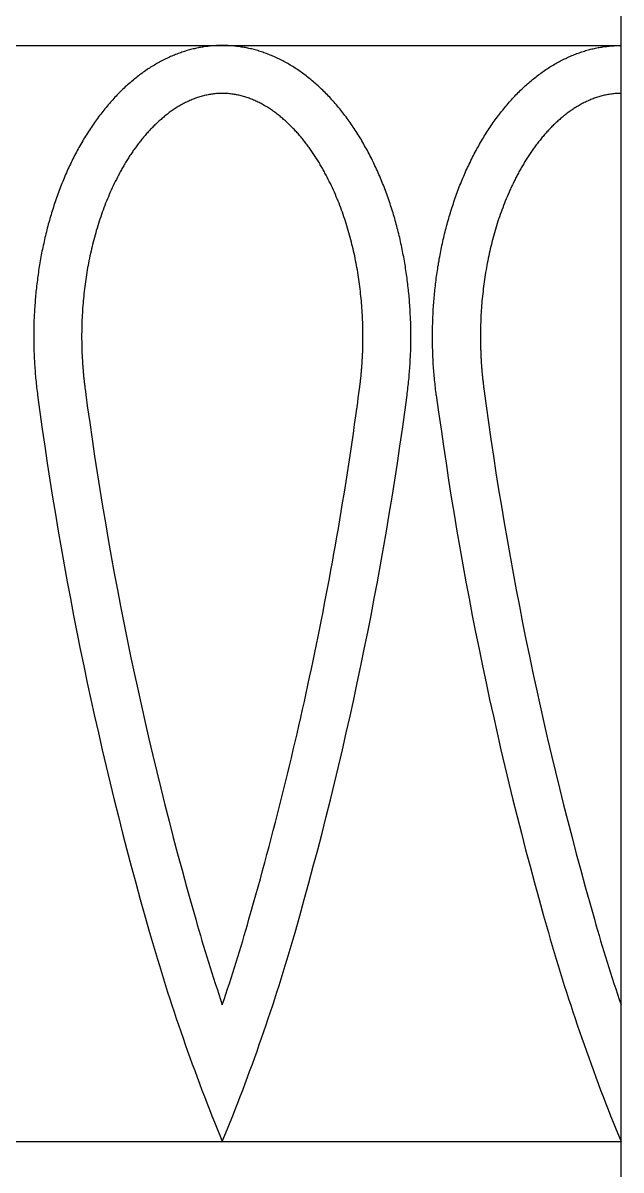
# Model space of a CAD drawing. Extents: x -111 to 2985, y -118 to 122.
# Drawn here: x 80.14 to 86.55, y 17.02 to 29.32 of the extents above; entities that cross this region are included whole.
import ezdxf

# ---------------------------------------------------------------- set-up
doc = ezdxf.new("R2010")
doc.units = 0
doc.layers.add('LAYER_03', color=5, linetype='CONTINUOUS')

msp = doc.modelspace()

# ---------------------------------------------------------------- linework, layer by layer
at = {"layer": 'LAYER_03'}
for points in [[(35.21, 4.476), (86.554, 4.476), (86.554, 41.2)], [(35.21, 29.081), (86.554, 29.081)], [(84.572, 25.331), (84.57, 25.352), (84.567, 25.372), (84.564, 25.393), (84.562, 25.414), (84.56, 25.434), (84.558, 25.455), (84.555, 25.475), (84.553, 25.496), (84.551, 25.516), (84.55, 25.537), (84.548, 25.557), (84.546, 25.578), (84.545, 25.598), (84.543, 25.618), (84.542, 25.639), (84.54, 25.659), (84.539, 25.679), (84.538, 25.7), (84.537, 25.72), (84.536, 25.74), (84.535, 25.76), (84.534, 25.78), (84.534, 25.8), (84.533, 25.82), (84.532, 25.84), (84.532, 25.86), (84.532, 25.88), (84.531, 25.9), (84.531, 25.919), (84.531, 25.939), (84.531, 25.959), (84.531, 25.978), (84.531, 25.998), (84.531, 26.018), (84.532, 26.038), (84.532, 26.057), (84.532, 26.077), (84.533, 26.097), (84.533, 26.117), (84.534, 26.137), (84.535, 26.157), (84.536, 26.177), (84.537, 26.198), (84.538, 26.218), (84.539, 26.238), (84.54, 26.258), (84.541, 26.278), (84.543, 26.299), (84.544, 26.319), (84.546, 26.34), (84.548, 26.36), (84.549, 26.38), (84.551, 26.401), (84.553, 26.421), (84.555, 26.442), (84.557, 26.462), (84.56, 26.483), (84.562, 26.504), (84.564, 26.524), (84.567, 26.545), (84.569, 26.565), (84.572, 26.586), (84.575, 26.607), (84.578, 26.627), (84.581, 26.648), (84.584, 26.669), (84.587, 26.69), (84.59, 26.71), (84.594, 26.731), (84.597, 26.752), (84.601, 26.772), (84.604, 26.793), (84.608, 26.814), (84.612, 26.835), (84.616, 26.855), (84.62, 26.876), (84.624, 26.897), (84.628, 26.917), (84.633, 26.938), (84.637, 26.959), (84.642, 26.979), (84.647, 27), (84.651, 27.021), (84.656, 27.041), (84.661, 27.062), (84.666, 27.082), (84.671, 27.103), (84.677, 27.123), (84.682, 27.144), (84.688, 27.164), (84.693, 27.185), (84.699, 27.205), (84.705, 27.225), (84.711, 27.246), (84.717, 27.266), (84.723, 27.286), (84.729, 27.306), (84.735, 27.326), (84.742, 27.346), (84.748, 27.366), (84.755, 27.386), (84.761, 27.406), (84.768, 27.426), (84.775, 27.446), (84.782, 27.466), (84.789, 27.486), (84.796, 27.505), (84.804, 27.525), (84.811, 27.544), (84.819, 27.564), (84.826, 27.583), (84.834, 27.602), (84.842, 27.622), (84.849, 27.641), (84.857, 27.66), (84.866, 27.679), (84.874, 27.698), (84.882, 27.717), (84.89, 27.736), (84.899, 27.754), (84.907, 27.773), (84.916, 27.792), (84.925, 27.81), (84.934, 27.828), (84.942, 27.847), (84.952, 27.865), (84.961, 27.883), (84.97, 27.901), (84.979, 27.919), (84.988, 27.937), (84.998, 27.954), (85.007, 27.972), (85.017, 27.989), (85.027, 28.007), (85.037, 28.024), (85.047, 28.041), (85.056, 28.058), (85.067, 28.075), (85.077, 28.092), (85.087, 28.109), (85.097, 28.125), (85.108, 28.142), (85.118, 28.158), (85.129, 28.175), (85.139, 28.191), (85.15, 28.207), (85.161, 28.223), (85.172, 28.238), (85.182, 28.254), (85.193, 28.27), (85.204, 28.285), (85.216, 28.3), (85.227, 28.315), (85.238, 28.33), (85.249, 28.345), (85.261, 28.36), (85.272, 28.375), (85.284, 28.389), (85.295, 28.403), (85.307, 28.418), (85.319, 28.432), (85.331, 28.446), (85.342, 28.459), (85.354, 28.473), (85.366, 28.486), (85.378, 28.5), (85.39, 28.513), (85.403, 28.526), (85.415, 28.539), (85.427, 28.552), (85.439, 28.564), (85.452, 28.577), (85.464, 28.589), (85.476, 28.601), (85.489, 28.613), (85.501, 28.625), (85.514, 28.637), (85.527, 28.648), (85.539, 28.66), (85.552, 28.671), (85.565, 28.682), (85.577, 28.693), (85.59, 28.704), (85.603, 28.715), (85.616, 28.725), (85.629, 28.736), (85.642, 28.746), (85.655, 28.756), (85.668, 28.766), (85.681, 28.775), (85.694, 28.785), (85.707, 28.794), (85.72, 28.804), (85.733, 28.813), (85.747, 28.822), (85.76, 28.83), (85.773, 28.839), (85.786, 28.847), (85.799, 28.856), (85.813, 28.864), (85.826, 28.872), (85.839, 28.88), (85.853, 28.887), (85.866, 28.895), (85.879, 28.902), (85.893, 28.91), (85.906, 28.917), (85.92, 28.924), (85.933, 28.93), (85.946, 28.937), (85.96, 28.943), (85.973, 28.95), (85.987, 28.956), (86, 28.962), (86.013, 28.968), (86.027, 28.973), (86.04, 28.979), (86.054, 28.984), (86.067, 28.989), (86.081, 28.994), (86.094, 28.999), (86.107, 29.004), (86.121, 29.009), (86.134, 29.013), (86.148, 29.017), (86.161, 29.022), (86.174, 29.026), (86.188, 29.03), (86.201, 29.033), (86.215, 29.037), (86.228, 29.04), (86.241, 29.044), (86.255, 29.047), (86.268, 29.05), (86.281, 29.053), (86.294, 29.055), (86.308, 29.058), (86.321, 29.06), (86.334, 29.063), (86.347, 29.065), (86.36, 29.067), (86.373, 29.069), (86.387, 29.07), (86.4, 29.072), (86.413, 29.074), (86.426, 29.075), (86.439, 29.076), (86.452, 29.077), (86.465, 29.078), (86.478, 29.079), (86.49, 29.08), (86.503, 29.08), (86.516, 29.081), (86.529, 29.081), (86.542, 29.081), (86.554, 29.081)], [(86.554, 28.567), (86.542, 28.567), (86.529, 28.567), (86.516, 28.566), (86.503, 28.565), (86.49, 28.565), (86.478, 28.563), (86.465, 28.562), (86.452, 28.561), (86.44, 28.559), (86.427, 28.557), (86.414, 28.555), (86.402, 28.553), (86.389, 28.55), (86.377, 28.548), (86.364, 28.545), (86.352, 28.542), (86.339, 28.538), (86.327, 28.535), (86.315, 28.531), (86.302, 28.527), (86.29, 28.524), (86.278, 28.519), (86.266, 28.515), (86.254, 28.511), (86.242, 28.506), (86.23, 28.501), (86.218, 28.496), (86.207, 28.491), (86.195, 28.486), (86.183, 28.481), (86.172, 28.475), (86.16, 28.469), (86.149, 28.463), (86.138, 28.458), (86.126, 28.451), (86.115, 28.445), (86.104, 28.439), (86.093, 28.432), (86.082, 28.426), (86.071, 28.419), (86.06, 28.412), (86.049, 28.405), (86.039, 28.398), (86.028, 28.391), (86.017, 28.384), (86.007, 28.377), (85.996, 28.369), (85.986, 28.362), (85.976, 28.354), (85.966, 28.346), (85.956, 28.338), (85.946, 28.33), (85.936, 28.322), (85.926, 28.314), (85.916, 28.306), (85.906, 28.298), (85.896, 28.289), (85.887, 28.281), (85.877, 28.272), (85.868, 28.264), (85.858, 28.255), (85.849, 28.246), (85.84, 28.238), (85.831, 28.229), (85.821, 28.22), (85.812, 28.211), (85.803, 28.201), (85.794, 28.192), (85.786, 28.183), (85.777, 28.174), (85.768, 28.164), (85.759, 28.155), (85.751, 28.145), (85.742, 28.136), (85.734, 28.126), (85.726, 28.116), (85.717, 28.106), (85.709, 28.097), (85.701, 28.087), (85.693, 28.077), (85.685, 28.067), (85.677, 28.057), (85.669, 28.047), (85.661, 28.037), (85.653, 28.027), (85.645, 28.016), (85.638, 28.006), (85.63, 27.996), (85.622, 27.985), (85.615, 27.975), (85.607, 27.965), (85.6, 27.954), (85.593, 27.944), (85.586, 27.933), (85.578, 27.923), (85.571, 27.912), (85.564, 27.901), (85.557, 27.891), (85.55, 27.88), (85.543, 27.869), (85.536, 27.858), (85.53, 27.847), (85.523, 27.836), (85.516, 27.825), (85.51, 27.814), (85.503, 27.803), (85.497, 27.792), (85.49, 27.781), (85.484, 27.77), (85.478, 27.759), (85.471, 27.748), (85.465, 27.737), (85.459, 27.725), (85.453, 27.714), (85.447, 27.703), (85.441, 27.692), (85.435, 27.68), (85.429, 27.669), (85.423, 27.657), (85.417, 27.646), (85.412, 27.635), (85.406, 27.623), (85.4, 27.612), (85.395, 27.6), (85.389, 27.588), (85.384, 27.577), (85.378, 27.565), (85.373, 27.554), (85.368, 27.542), (85.362, 27.53), (85.352, 27.507), (85.342, 27.483), (85.332, 27.46), (85.322, 27.436), (85.312, 27.412), (85.303, 27.389), (85.293, 27.365), (85.284, 27.341), (85.275, 27.317), (85.267, 27.293), (85.258, 27.269), (85.25, 27.244), (85.241, 27.22), (85.233, 27.196), (85.226, 27.171), (85.218, 27.147), (85.21, 27.122), (85.203, 27.098), (85.196, 27.073), (85.189, 27.049), (85.182, 27.024), (85.176, 26.999), (85.169, 26.974), (85.163, 26.949), (85.157, 26.925), (85.151, 26.9), (85.145, 26.875), (85.14, 26.85), (85.134, 26.825), (85.129, 26.8), (85.124, 26.774), (85.119, 26.749), (85.115, 26.724), (85.11, 26.699), (85.106, 26.674), (85.101, 26.648), (85.097, 26.623), (85.093, 26.598), (85.09, 26.572), (85.086, 26.547), (85.082, 26.522), (85.079, 26.496), (85.076, 26.471), (85.073, 26.445), (85.07, 26.42), (85.067, 26.394), (85.065, 26.369), (85.062, 26.343), (85.06, 26.318), (85.058, 26.292), (85.056, 26.267), (85.054, 26.241), (85.053, 26.216), (85.051, 26.19), (85.05, 26.165), (85.049, 26.139), (85.048, 26.113), (85.047, 26.088), (85.046, 26.062), (85.046, 26.037), (85.045, 26.011), (85.045, 25.985), (85.045, 25.96)], [(85.045, 25.96), (85.045, 25.951), (85.045, 25.943), (85.045, 25.934), (85.045, 25.925), (85.045, 25.917), (85.045, 25.908), (85.045, 25.899), (85.046, 25.891), (85.046, 25.882), (85.046, 25.873), (85.046, 25.865), (85.046, 25.856), (85.047, 25.847), (85.047, 25.838), (85.047, 25.829), (85.047, 25.821), (85.048, 25.812), (85.048, 25.803), (85.048, 25.794), (85.049, 25.785), (85.049, 25.776), (85.049, 25.767), (85.05, 25.758), (85.05, 25.749), (85.051, 25.74), (85.051, 25.731), (85.052, 25.723), (85.052, 25.714), (85.053, 25.705), (85.053, 25.696), (85.054, 25.687), (85.054, 25.678), (85.055, 25.669), (85.056, 25.66), (85.056, 25.651), (85.057, 25.642), (85.058, 25.633), (85.058, 25.624), (85.059, 25.615), (85.06, 25.606), (85.06, 25.598), (85.061, 25.589), (85.062, 25.58), (85.063, 25.571), (85.064, 25.562), (85.064, 25.553), (85.065, 25.545), (85.066, 25.536), (85.067, 25.527), (85.068, 25.518), (85.069, 25.51), (85.07, 25.501), (85.071, 25.492), (85.072, 25.484), (85.073, 25.475), (85.074, 25.467), (85.075, 25.458), (85.076, 25.45), (85.077, 25.441), (85.078, 25.433), (85.079, 25.424), (85.08, 25.416), (85.081, 25.407), (85.082, 25.399)], [(52.325, 17.329), (60.882, 17.329), (84.732, 17.329)], [(77.997, 17.329), (86.554, 17.329)]]:
    msp.add_lwpolyline(points, dxfattribs=at)
for points in [[(82.276, 17.329, 0.028059), (83.056, 19.571, 0.036624), (84.258, 25.331), (84.261, 25.352), (84.263, 25.372), (84.266, 25.393), (84.268, 25.414), (84.27, 25.434), (84.273, 25.455), (84.275, 25.475), (84.277, 25.496), (84.279, 25.516), (84.281, 25.537), (84.282, 25.557), (84.284, 25.578), (84.286, 25.598), (84.287, 25.618), (84.289, 25.639), (84.29, 25.659), (84.291, 25.679), (84.292, 25.7), (84.293, 25.72), (84.294, 25.74), (84.295, 25.76), (84.296, 25.78), (84.297, 25.8), (84.297, 25.82), (84.298, 25.84), (84.298, 25.86), (84.299, 25.88), (84.299, 25.9), (84.299, 25.919), (84.299, 25.939), (84.299, 25.959), (84.299, 25.978), (84.299, 25.998), (84.299, 26.018), (84.299, 26.038), (84.298, 26.057), (84.298, 26.077), (84.297, 26.097), (84.297, 26.117), (84.296, 26.137), (84.295, 26.157), (84.294, 26.177), (84.293, 26.198), (84.292, 26.218), (84.291, 26.238), (84.29, 26.258), (84.289, 26.278), (84.287, 26.299), (84.286, 26.319), (84.284, 26.34), (84.283, 26.36), (84.281, 26.38), (84.279, 26.401), (84.277, 26.421), (84.275, 26.442), (84.273, 26.462), (84.271, 26.483), (84.268, 26.504), (84.266, 26.524), (84.263, 26.545), (84.261, 26.565), (84.258, 26.586), (84.255, 26.607), (84.252, 26.627), (84.25, 26.648), (84.246, 26.669), (84.243, 26.69), (84.24, 26.71), (84.237, 26.731), (84.233, 26.752), (84.23, 26.772), (84.226, 26.793), (84.222, 26.814), (84.218, 26.835), (84.214, 26.855), (84.21, 26.876), (84.206, 26.897), (84.202, 26.917), (84.197, 26.938), (84.193, 26.959), (84.188, 26.979), (84.184, 27), (84.179, 27.021), (84.174, 27.041), (84.169, 27.062), (84.164, 27.082), (84.159, 27.103), (84.153, 27.123), (84.148, 27.144), (84.143, 27.164), (84.137, 27.185), (84.131, 27.205), (84.126, 27.225), (84.12, 27.246), (84.114, 27.266), (84.108, 27.286), (84.101, 27.306), (84.095, 27.326), (84.089, 27.346), (84.082, 27.366), (84.076, 27.386), (84.069, 27.406), (84.062, 27.426), (84.055, 27.446), (84.048, 27.466), (84.041, 27.486), (84.034, 27.505), (84.027, 27.525), (84.019, 27.544), (84.012, 27.564), (84.004, 27.583), (83.996, 27.602), (83.989, 27.622), (83.981, 27.641), (83.973, 27.66), (83.965, 27.679), (83.957, 27.698), (83.948, 27.717), (83.94, 27.736), (83.931, 27.754), (83.923, 27.773), (83.914, 27.792), (83.905, 27.81), (83.897, 27.828), (83.888, 27.847), (83.879, 27.865), (83.87, 27.883), (83.86, 27.901), (83.851, 27.919), (83.842, 27.937), (83.832, 27.954), (83.823, 27.972), (83.813, 27.989), (83.803, 28.007), (83.794, 28.024), (83.784, 28.041), (83.774, 28.058), (83.764, 28.075), (83.754, 28.092), (83.743, 28.109), (83.733, 28.125), (83.723, 28.142), (83.712, 28.158), (83.702, 28.175), (83.691, 28.191), (83.68, 28.207), (83.67, 28.223), (83.659, 28.238), (83.648, 28.254), (83.637, 28.27), (83.626, 28.285), (83.615, 28.3), (83.603, 28.315), (83.592, 28.33), (83.581, 28.345), (83.569, 28.36), (83.558, 28.375), (83.546, 28.389), (83.535, 28.403), (83.523, 28.418), (83.511, 28.432), (83.5, 28.446), (83.488, 28.459), (83.476, 28.473), (83.464, 28.486), (83.452, 28.5), (83.44, 28.513), (83.428, 28.526), (83.416, 28.539), (83.403, 28.552), (83.391, 28.564), (83.379, 28.577), (83.366, 28.589), (83.354, 28.601), (83.341, 28.613), (83.329, 28.625), (83.316, 28.637), (83.304, 28.648), (83.291, 28.66), (83.278, 28.671), (83.266, 28.682), (83.253, 28.693), (83.24, 28.704), (83.227, 28.715), (83.214, 28.725), (83.201, 28.736), (83.188, 28.746), (83.175, 28.756), (83.162, 28.766), (83.149, 28.775), (83.136, 28.785), (83.123, 28.794), (83.11, 28.804), (83.097, 28.813), (83.084, 28.822), (83.07, 28.83), (83.057, 28.839), (83.044, 28.847), (83.031, 28.856), (83.017, 28.864), (83.004, 28.872), (82.991, 28.88), (82.978, 28.887), (82.964, 28.895), (82.951, 28.902), (82.937, 28.91), (82.924, 28.917), (82.911, 28.924), (82.897, 28.93), (82.884, 28.937), (82.87, 28.943), (82.857, 28.95), (82.844, 28.956), (82.83, 28.962), (82.817, 28.968), (82.803, 28.973), (82.79, 28.979), (82.776, 28.984), (82.763, 28.989), (82.75, 28.994), (82.736, 28.999), (82.723, 29.004), (82.709, 29.009), (82.696, 29.013), (82.683, 29.017), (82.669, 29.022), (82.656, 29.026), (82.642, 29.03), (82.629, 29.033), (82.616, 29.037), (82.602, 29.04), (82.589, 29.044), (82.576, 29.047), (82.562, 29.05), (82.549, 29.053), (82.536, 29.055), (82.523, 29.058), (82.509, 29.06), (82.496, 29.063), (82.483, 29.065), (82.47, 29.067), (82.457, 29.069), (82.444, 29.07), (82.431, 29.072), (82.418, 29.074), (82.405, 29.075), (82.392, 29.076), (82.379, 29.077), (82.366, 29.078), (82.353, 29.079), (82.34, 29.08), (82.327, 29.08), (82.314, 29.081), (82.301, 29.081), (82.288, 29.081), (82.276, 29.081), (82.263, 29.081), (82.25, 29.081), (82.237, 29.081), (82.225, 29.08), (82.212, 29.08), (82.199, 29.079), (82.186, 29.078), (82.173, 29.077), (82.16, 29.076), (82.147, 29.075), (82.134, 29.074), (82.121, 29.072), (82.108, 29.07), (82.095, 29.069), (82.082, 29.067), (82.068, 29.065), (82.055, 29.063), (82.042, 29.06), (82.029, 29.058), (82.016, 29.055), (82.002, 29.053), (81.989, 29.05), (81.976, 29.047), (81.962, 29.044), (81.949, 29.04), (81.936, 29.037), (81.922, 29.033), (81.909, 29.03), (81.896, 29.026), (81.882, 29.022), (81.869, 29.017), (81.856, 29.013), (81.842, 29.009), (81.829, 29.004), (81.815, 28.999), (81.802, 28.994), (81.788, 28.989), (81.775, 28.984), (81.762, 28.979), (81.748, 28.973), (81.735, 28.968), (81.721, 28.962), (81.708, 28.956), (81.694, 28.95), (81.681, 28.943), (81.668, 28.937), (81.654, 28.93), (81.641, 28.924), (81.627, 28.917), (81.614, 28.91), (81.601, 28.902), (81.587, 28.895), (81.574, 28.887), (81.561, 28.88), (81.547, 28.872), (81.534, 28.864), (81.521, 28.856), (81.507, 28.847), (81.494, 28.839), (81.481, 28.83), (81.468, 28.822), (81.455, 28.813), (81.441, 28.804), (81.428, 28.794), (81.415, 28.785), (81.402, 28.775), (81.389, 28.766), (81.376, 28.756), (81.363, 28.746), (81.35, 28.736), (81.337, 28.725), (81.324, 28.715), (81.312, 28.704), (81.299, 28.693), (81.286, 28.682), (81.273, 28.671), (81.26, 28.66), (81.248, 28.648), (81.235, 28.637), (81.223, 28.625), (81.21, 28.613), (81.198, 28.601), (81.185, 28.589), (81.173, 28.577), (81.16, 28.564), (81.148, 28.552), (81.136, 28.539), (81.124, 28.526), (81.112, 28.513), (81.1, 28.5), (81.088, 28.486), (81.076, 28.473), (81.064, 28.459), (81.052, 28.446), (81.04, 28.432), (81.028, 28.418), (81.017, 28.403), (81.005, 28.389), (80.994, 28.375), (80.982, 28.36), (80.971, 28.345), (80.959, 28.33), (80.948, 28.315), (80.937, 28.3), (80.926, 28.285), (80.915, 28.27), (80.904, 28.254), (80.893, 28.238), (80.882, 28.223), (80.871, 28.207), (80.86, 28.191), (80.85, 28.175), (80.839, 28.158), (80.829, 28.142), (80.818, 28.125), (80.808, 28.109), (80.798, 28.092), (80.788, 28.075), (80.778, 28.058), (80.768, 28.041), (80.758, 28.024), (80.748, 28.007), (80.738, 27.989), (80.729, 27.972), (80.719, 27.954), (80.71, 27.937), (80.7, 27.919), (80.691, 27.901), (80.682, 27.883), (80.673, 27.865), (80.664, 27.847), (80.655, 27.828), (80.646, 27.81), (80.637, 27.792), (80.629, 27.773), (80.62, 27.754), (80.612, 27.736), (80.603, 27.717), (80.595, 27.698), (80.587, 27.679), (80.579, 27.66), (80.571, 27.641), (80.563, 27.622), (80.555, 27.602), (80.547, 27.583), (80.54, 27.564), (80.532, 27.544), (80.525, 27.525), (80.518, 27.505), (80.51, 27.486), (80.503, 27.466), (80.496, 27.446), (80.489, 27.426), (80.483, 27.406), (80.476, 27.386), (80.469, 27.366), (80.463, 27.346), (80.456, 27.326), (80.45, 27.306), (80.444, 27.286), (80.438, 27.266), (80.432, 27.246), (80.426, 27.225), (80.42, 27.205), (80.414, 27.185), (80.409, 27.164), (80.403, 27.144), (80.398, 27.123), (80.393, 27.103), (80.388, 27.082), (80.382, 27.062), (80.377, 27.041), (80.373, 27.021), (80.368, 27), (80.363, 26.979), (80.359, 26.959), (80.354, 26.938), (80.35, 26.917), (80.345, 26.897), (80.341, 26.876), (80.337, 26.855), (80.333, 26.835), (80.329, 26.814), (80.326, 26.793), (80.322, 26.772), (80.318, 26.752), (80.315, 26.731), (80.312, 26.71), (80.308, 26.69), (80.305, 26.669), (80.302, 26.648), (80.299, 26.627), (80.296, 26.607), (80.293, 26.586), (80.291, 26.565), (80.288, 26.545), (80.286, 26.524), (80.283, 26.504), (80.281, 26.483), (80.279, 26.462), (80.276, 26.442), (80.274, 26.421), (80.272, 26.401), (80.271, 26.38), (80.269, 26.36), (80.267, 26.34), (80.266, 26.319), (80.264, 26.299), (80.263, 26.278), (80.261, 26.258), (80.26, 26.238), (80.259, 26.218), (80.258, 26.198), (80.257, 26.177), (80.256, 26.157), (80.255, 26.137), (80.255, 26.117), (80.254, 26.097), (80.254, 26.077), (80.253, 26.057), (80.253, 26.038), (80.253, 26.018), (80.252, 25.998), (80.252, 25.978), (80.252, 25.959), (80.252, 25.939), (80.252, 25.919), (80.253, 25.9), (80.253, 25.88), (80.253, 25.86), (80.254, 25.84), (80.254, 25.82), (80.255, 25.8), (80.256, 25.78), (80.256, 25.76), (80.257, 25.74), (80.258, 25.72), (80.259, 25.7), (80.26, 25.679), (80.262, 25.659), (80.263, 25.639), (80.264, 25.618), (80.266, 25.598), (80.267, 25.578), (80.269, 25.557), (80.271, 25.537), (80.273, 25.516), (80.275, 25.496), (80.277, 25.475), (80.279, 25.455), (80.281, 25.434), (80.283, 25.414), (80.286, 25.393), (80.288, 25.372), (80.291, 25.352), (80.294, 25.331, 0.036624), (81.495, 19.571, 0.028059)], [(82.276, 18.795, 0.011639), (82.562, 19.712), (82.587, 19.8), (82.611, 19.887), (82.636, 19.974), (82.66, 20.061), (82.684, 20.147), (82.708, 20.234), (82.731, 20.321), (82.754, 20.407), (82.777, 20.494), (82.8, 20.58), (82.823, 20.666), (82.845, 20.753), (82.867, 20.839), (82.889, 20.925), (82.911, 21.011), (82.933, 21.098), (82.954, 21.184), (82.975, 21.27), (82.996, 21.356), (83.017, 21.443), (83.037, 21.529), (83.058, 21.615), (83.078, 21.702), (83.098, 21.788), (83.118, 21.875), (83.137, 21.961), (83.156, 22.048), (83.176, 22.135), (83.195, 22.222), (83.213, 22.309), (83.232, 22.396), (83.25, 22.483), (83.269, 22.571), (83.287, 22.658), (83.305, 22.746), (83.322, 22.834), (83.34, 22.922), (83.357, 23.01), (83.374, 23.098), (83.391, 23.187), (83.408, 23.276), (83.425, 23.365), (83.441, 23.454), (83.458, 23.543), (83.474, 23.633), (83.49, 23.723), (83.505, 23.813), (83.521, 23.904), (83.537, 23.995), (83.552, 24.086), (83.567, 24.177), (83.582, 24.269), (83.597, 24.361), (83.611, 24.453), (83.626, 24.546), (83.64, 24.639), (83.654, 24.733), (83.668, 24.827), (83.682, 24.921), (83.695, 25.016), (83.702, 25.063), (83.709, 25.111), (83.716, 25.159), (83.722, 25.207), (83.729, 25.254), (83.735, 25.303), (83.742, 25.351), (83.748, 25.399), (83.749, 25.408), (83.751, 25.417), (83.752, 25.426), (83.753, 25.435), (83.754, 25.444), (83.755, 25.453), (83.756, 25.462), (83.757, 25.47), (83.758, 25.479), (83.759, 25.488), (83.76, 25.497), (83.761, 25.506), (83.762, 25.515), (83.763, 25.524), (83.764, 25.533), (83.765, 25.542), (83.766, 25.55), (83.766, 25.559), (83.767, 25.568), (83.768, 25.577), (83.769, 25.586), (83.77, 25.595), (83.77, 25.604), (83.771, 25.612), (83.772, 25.621), (83.773, 25.63), (83.773, 25.639), (83.774, 25.648), (83.774, 25.656), (83.775, 25.665), (83.776, 25.674), (83.776, 25.683), (83.777, 25.692), (83.777, 25.7), (83.778, 25.709), (83.778, 25.718), (83.779, 25.727), (83.779, 25.735), (83.78, 25.744), (83.78, 25.753), (83.781, 25.762), (83.781, 25.77), (83.781, 25.779), (83.782, 25.788), (83.782, 25.796), (83.782, 25.805), (83.783, 25.814), (83.783, 25.822), (83.783, 25.831), (83.784, 25.84), (83.784, 25.848), (83.784, 25.857), (83.784, 25.866), (83.784, 25.874), (83.785, 25.883), (83.785, 25.891), (83.785, 25.9), (83.785, 25.908), (83.785, 25.917), (83.785, 25.926), (83.785, 25.934), (83.785, 25.943), (83.785, 25.951), (83.785, 25.96), (83.785, 25.985), (83.785, 26.011), (83.785, 26.037), (83.784, 26.062), (83.783, 26.088), (83.782, 26.113), (83.781, 26.139), (83.78, 26.165), (83.779, 26.19), (83.777, 26.216), (83.776, 26.241), (83.774, 26.267), (83.772, 26.292), (83.77, 26.318), (83.768, 26.343), (83.765, 26.369), (83.763, 26.394), (83.76, 26.42), (83.757, 26.445), (83.754, 26.471), (83.751, 26.496), (83.748, 26.522), (83.744, 26.547), (83.741, 26.572), (83.737, 26.598), (83.733, 26.623), (83.729, 26.648), (83.725, 26.674), (83.72, 26.699), (83.716, 26.724), (83.711, 26.749), (83.706, 26.774), (83.701, 26.8), (83.696, 26.825), (83.69, 26.85), (83.685, 26.875), (83.679, 26.9), (83.673, 26.925), (83.667, 26.949), (83.661, 26.974), (83.655, 26.999), (83.648, 27.024), (83.641, 27.049), (83.634, 27.073), (83.627, 27.098), (83.62, 27.122), (83.612, 27.147), (83.605, 27.171), (83.597, 27.196), (83.589, 27.22), (83.581, 27.244), (83.572, 27.269), (83.564, 27.293), (83.555, 27.317), (83.546, 27.341), (83.537, 27.365), (83.528, 27.389), (83.518, 27.412), (83.508, 27.436), (83.499, 27.46), (83.489, 27.483), (83.478, 27.507), (83.468, 27.53), (83.457, 27.554), (83.446, 27.577), (83.435, 27.6), (83.424, 27.623), (83.413, 27.646), (83.401, 27.669), (83.389, 27.692), (83.383, 27.703), (83.377, 27.714), (83.371, 27.725), (83.365, 27.737), (83.359, 27.748), (83.353, 27.759), (83.346, 27.77), (83.34, 27.781), (83.334, 27.792), (83.327, 27.803), (83.321, 27.814), (83.314, 27.825), (83.307, 27.836), (83.301, 27.847), (83.294, 27.858), (83.287, 27.869), (83.28, 27.88), (83.273, 27.891), (83.266, 27.901), (83.259, 27.912), (83.252, 27.923), (83.245, 27.933), (83.237, 27.944), (83.23, 27.954), (83.223, 27.965), (83.215, 27.975), (83.208, 27.986), (83.2, 27.996), (83.193, 28.006), (83.185, 28.016), (83.177, 28.027), (83.169, 28.037), (83.162, 28.047), (83.154, 28.057), (83.146, 28.067), (83.138, 28.077), (83.129, 28.087), (83.121, 28.097), (83.113, 28.107), (83.105, 28.116), (83.096, 28.126), (83.088, 28.136), (83.079, 28.145), (83.071, 28.155), (83.062, 28.164), (83.053, 28.174), (83.045, 28.183), (83.036, 28.192), (83.027, 28.201), (83.018, 28.21), (83.009, 28.22), (83, 28.228), (82.991, 28.237), (82.981, 28.246), (82.972, 28.255), (82.963, 28.264), (82.953, 28.272), (82.944, 28.281), (82.934, 28.289), (82.924, 28.298), (82.914, 28.306), (82.905, 28.314), (82.895, 28.322), (82.885, 28.33), (82.875, 28.338), (82.865, 28.346), (82.854, 28.354), (82.844, 28.362), (82.834, 28.369), (82.823, 28.377), (82.813, 28.384), (82.802, 28.391), (82.792, 28.398), (82.781, 28.405), (82.77, 28.412), (82.759, 28.419), (82.748, 28.426), (82.737, 28.432), (82.726, 28.439), (82.715, 28.445), (82.704, 28.451), (82.693, 28.458), (82.681, 28.464), (82.67, 28.469), (82.658, 28.475), (82.647, 28.481), (82.635, 28.486), (82.624, 28.491), (82.612, 28.496), (82.6, 28.501), (82.588, 28.506), (82.576, 28.511), (82.564, 28.515), (82.552, 28.519), (82.54, 28.524), (82.528, 28.527), (82.516, 28.531), (82.503, 28.535), (82.491, 28.538), (82.479, 28.542), (82.466, 28.545), (82.454, 28.548), (82.441, 28.55), (82.429, 28.553), (82.416, 28.555), (82.403, 28.557), (82.391, 28.559), (82.378, 28.561), (82.365, 28.562), (82.353, 28.563), (82.34, 28.565), (82.327, 28.565), (82.314, 28.566), (82.301, 28.567), (82.289, 28.567), (82.276, 28.567), (82.263, 28.567), (82.25, 28.567), (82.237, 28.566), (82.225, 28.565), (82.212, 28.565), (82.199, 28.563), (82.186, 28.562), (82.174, 28.561), (82.161, 28.559), (82.148, 28.557), (82.136, 28.555), (82.123, 28.553), (82.11, 28.55), (82.098, 28.548), (82.085, 28.545), (82.073, 28.542), (82.061, 28.538), (82.048, 28.535), (82.036, 28.531), (82.024, 28.527), (82.011, 28.524), (81.999, 28.519), (81.987, 28.515), (81.975, 28.511), (81.963, 28.506), (81.951, 28.501), (81.94, 28.496), (81.928, 28.491), (81.916, 28.486), (81.905, 28.481), (81.893, 28.475), (81.882, 28.469), (81.87, 28.463), (81.859, 28.458), (81.848, 28.451), (81.836, 28.445), (81.825, 28.439), (81.814, 28.432), (81.803, 28.426), (81.792, 28.419), (81.781, 28.412), (81.771, 28.405), (81.76, 28.398), (81.749, 28.391), (81.739, 28.384), (81.728, 28.377), (81.718, 28.369), (81.707, 28.362), (81.697, 28.354), (81.687, 28.346), (81.677, 28.338), (81.667, 28.33), (81.657, 28.322), (81.647, 28.314), (81.637, 28.306), (81.627, 28.298), (81.618, 28.289), (81.608, 28.281), (81.598, 28.272), (81.589, 28.264), (81.58, 28.255), (81.57, 28.246), (81.561, 28.238), (81.552, 28.229), (81.543, 28.22), (81.534, 28.211), (81.525, 28.201), (81.516, 28.192), (81.507, 28.183), (81.498, 28.174), (81.489, 28.164), (81.481, 28.155), (81.472, 28.145), (81.464, 28.136), (81.455, 28.126), (81.447, 28.116), (81.438, 28.106), (81.43, 28.097), (81.422, 28.087), (81.414, 28.077), (81.406, 28.067), (81.398, 28.057), (81.39, 28.047), (81.382, 28.037), (81.374, 28.027), (81.367, 28.016), (81.359, 28.006), (81.351, 27.996), (81.344, 27.985), (81.336, 27.975), (81.329, 27.965), (81.321, 27.954), (81.314, 27.944), (81.307, 27.933), (81.3, 27.923), (81.293, 27.912), (81.285, 27.901), (81.278, 27.891), (81.271, 27.88), (81.265, 27.869), (81.258, 27.858), (81.251, 27.847), (81.244, 27.836), (81.238, 27.825), (81.231, 27.814), (81.224, 27.803), (81.218, 27.792), (81.212, 27.781), (81.205, 27.77), (81.199, 27.759), (81.193, 27.748), (81.186, 27.737), (81.18, 27.725), (81.174, 27.714), (81.168, 27.703), (81.162, 27.692), (81.15, 27.669), (81.139, 27.646), (81.127, 27.623), (81.116, 27.6), (81.105, 27.577), (81.094, 27.554), (81.084, 27.53), (81.073, 27.507), (81.063, 27.483), (81.053, 27.46), (81.043, 27.436), (81.033, 27.412), (81.024, 27.389), (81.015, 27.365), (81.006, 27.341), (80.997, 27.317), (80.988, 27.293), (80.979, 27.269), (80.971, 27.244), (80.963, 27.22), (80.955, 27.196), (80.947, 27.171), (80.939, 27.147), (80.932, 27.122), (80.924, 27.098), (80.917, 27.073), (80.91, 27.049), (80.904, 27.024), (80.897, 26.999), (80.891, 26.974), (80.884, 26.949), (80.878, 26.925), (80.872, 26.9), (80.867, 26.875), (80.861, 26.85), (80.856, 26.825), (80.85, 26.8), (80.845, 26.774), (80.841, 26.749), (80.836, 26.724), (80.831, 26.699), (80.827, 26.674), (80.823, 26.648), (80.819, 26.623), (80.815, 26.598), (80.811, 26.572), (80.807, 26.547), (80.804, 26.522), (80.8, 26.496), (80.797, 26.471), (80.794, 26.445), (80.791, 26.42), (80.789, 26.394), (80.786, 26.369), (80.784, 26.343), (80.781, 26.318), (80.779, 26.292), (80.777, 26.267), (80.776, 26.241), (80.774, 26.216), (80.773, 26.19), (80.771, 26.165), (80.77, 26.139), (80.769, 26.113), (80.768, 26.088), (80.768, 26.062), (80.767, 26.037), (80.767, 26.011), (80.766, 25.985), (80.766, 25.96), (80.766, 25.951), (80.766, 25.943), (80.766, 25.934), (80.766, 25.925), (80.767, 25.917), (80.767, 25.908), (80.767, 25.899), (80.767, 25.891), (80.767, 25.882), (80.767, 25.873), (80.767, 25.865), (80.768, 25.856), (80.768, 25.847), (80.768, 25.838), (80.768, 25.829), (80.769, 25.821), (80.769, 25.812), (80.769, 25.803), (80.77, 25.794), (80.77, 25.785), (80.77, 25.776), (80.771, 25.767), (80.771, 25.758), (80.772, 25.749), (80.772, 25.74), (80.773, 25.731), (80.773, 25.723), (80.774, 25.714), (80.774, 25.705), (80.775, 25.696), (80.775, 25.687), (80.776, 25.678), (80.776, 25.669), (80.777, 25.66), (80.778, 25.651), (80.778, 25.642), (80.779, 25.633), (80.78, 25.624), (80.78, 25.615), (80.781, 25.606), (80.782, 25.598), (80.783, 25.589), (80.783, 25.58), (80.784, 25.571), (80.785, 25.562), (80.786, 25.553), (80.787, 25.545), (80.787, 25.536), (80.788, 25.527), (80.789, 25.518), (80.79, 25.51), (80.791, 25.501), (80.792, 25.492), (80.793, 25.484), (80.794, 25.475), (80.795, 25.467), (80.796, 25.458), (80.797, 25.45), (80.798, 25.441), (80.799, 25.433), (80.8, 25.424), (80.801, 25.416), (80.802, 25.407), (80.803, 25.399, 0.036624), (81.99, 19.712, 0.011639)]]:
    msp.add_lwpolyline(points, format="xyb", close=True, dxfattribs=at)
for points in [[(85.082, 25.399, 0.036624), (86.268, 19.712)], [(84.572, 25.331, 0.036624), (85.774, 19.571)], [(86.268, 19.712, 0.011639), (86.554, 18.795)], [(85.774, 19.571, 0.028059), (86.554, 17.329)]]:
    msp.add_lwpolyline(points, format="xyb", dxfattribs=at)

doc.saveas('drawing.dxf')
